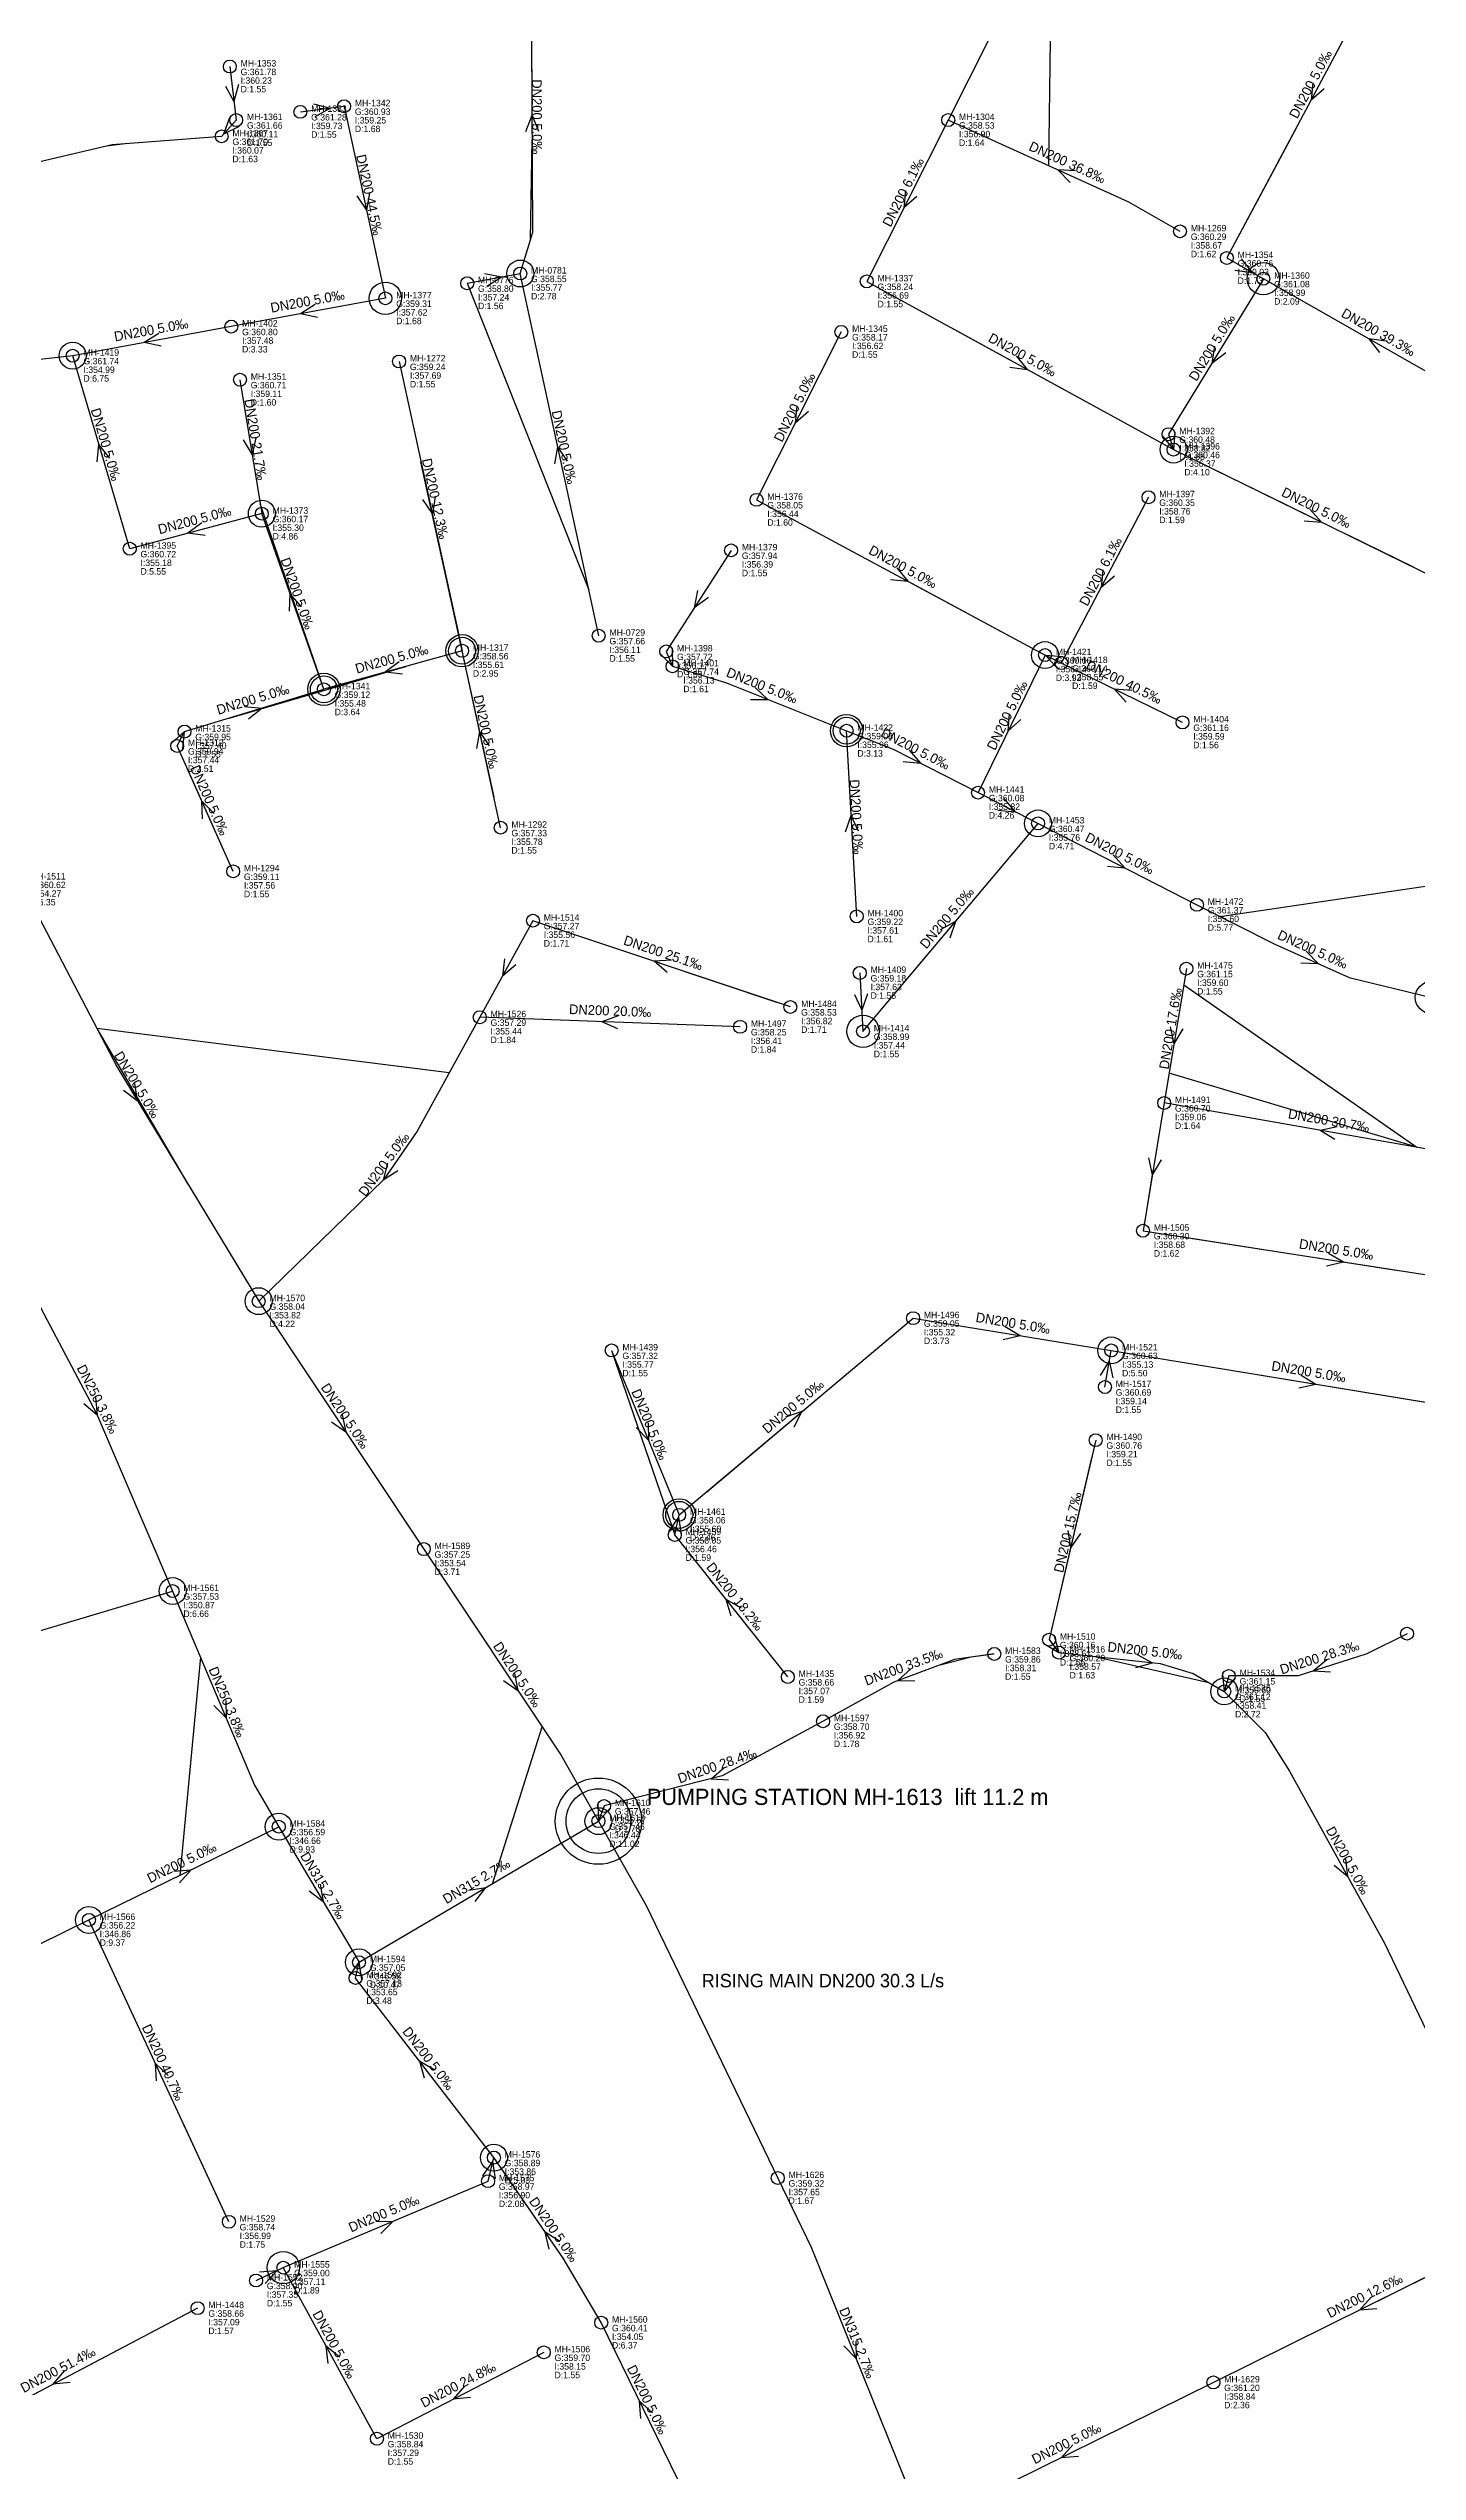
# Model space of a CAD drawing. Header units: metres. Extents: x 449901 to 451990, y 2566737 to 2570846.
# Drawn here: x 450294.3 to 450548.2, y 2568290.2 to 2568739.8 of the extents above; entities that cross this region are included whole.
import ezdxf
from ezdxf.enums import TextEntityAlignment as Align

# ---------------------------------------------------------------- set-up
doc = ezdxf.new("R2010")
doc.units = ezdxf.units.M
for name, color, linetype in [('SEW-DROP', 6, 'Continuous'), ('SEW-LABEL', 2, 'Continuous'), ('SEW-MH', 7, 'Continuous'), ('SEW-MH-LABEL', 8, 'Continuous'), ('SEW-PIPE-DN200', 3, 'Continuous'), ('SEW-PIPE-DN250', 4, 'Continuous'), ('SEW-PIPE-DN315', 5, 'Continuous'), ('SEW-PUMP', 1, 'Continuous'), ('SEW-RIDER', 8, 'Continuous'), ('SEW-RISING-MAIN', 1, 'Continuous'), ('SEW-SWEPT-CH', 6, 'Continuous')]:
    doc.layers.add(name, color=color, linetype=linetype)

msp = doc.modelspace()

# ---------------------------------------------------------------- linework, layer by layer
at = {"layer": 'SEW-DROP'}
for centre in [(450381.81, 2568698.01), (450298.79, 2568682.76), (450502.99, 2568665.35), (450333.87, 2568653.46), (450371.02, 2568628.02), (450479.15, 2568627.22), (450345.38, 2568620.87), (450442.34, 2568613.19), (450477.86, 2568595.99), (450333.29, 2568507.36), (450491.44, 2568498.22), (450411.29, 2568467.72), (450317.33, 2568453.58), (450512.4, 2568434.96), (450337.01, 2568409.87), (450396.31, 2568410.9), (450396.31, 2568410.9), (450301.79, 2568392.57), (450351.9, 2568384.73), (450376.92, 2568348.48)]:
    msp.add_circle(centre, 2.5, dxfattribs=at)
at = {"layer": 'SEW-LABEL'}
for p, q in [((450327.16, 2568732.79), (450328.7, 2568729.95)), ((450329.54, 2568733.07), (450328.7, 2568729.95)), ((450528.85, 2568733.41), (450528.49, 2568730.2)), ((450530.96, 2568732.28), (450528.49, 2568730.2)), ((450327.87, 2568726.89), (450326.77, 2568723.85)), ((450329.66, 2568725.29), (450326.77, 2568723.85)), ((450343.43, 2568729.52), (450346.56, 2568728.71)), ((450343.74, 2568727.14), (450346.56, 2568728.71)), ((450382.83, 2568724.37), (450384.01, 2568727.38)), ((450385.23, 2568724.38), (450384.01, 2568727.38)), ((450483.79, 2568714.88), (450481.55, 2568717.22)), ((450484.78, 2568717.07), (450481.55, 2568717.22)), ((450351.47, 2568712.44), (450353.27, 2568709.76)), ((450353.82, 2568712.95), (450353.27, 2568709.76)), ((450453.25, 2568713.39), (450452.97, 2568710.17)), ((450455.39, 2568712.31), (450452.97, 2568710.17)), ((450514.37, 2568698.66), (450517.57, 2568698.22)), ((450515.56, 2568700.75), (450517.57, 2568698.22)), ((450375.2, 2568698.02), (450378.37, 2568697.38)), ((450375.63, 2568695.66), (450378.37, 2568697.38)), ((450343.76, 2568692.24), (450341.03, 2568690.52)), ((450344.19, 2568689.88), (450341.03, 2568690.52)), ((450314.76, 2568686.91), (450312.03, 2568685.19)), ((450315.19, 2568684.55), (450312.03, 2568685.19)), ((450541.27, 2568683.35), (450539.26, 2568685.88)), ((450542.46, 2568685.44), (450539.26, 2568685.88)), ((450472.65, 2568680.62), (450475.86, 2568680.23)), ((450473.8, 2568682.72), (450475.86, 2568680.23)), ((450510.61, 2568684.52), (450510.07, 2568681.34)), ((450512.66, 2568683.27), (450510.07, 2568681.34)), ((450433.11, 2568673.48), (450432.83, 2568670.26)), ((450435.25, 2568672.4), (450432.83, 2568670.26)), ((450330.42, 2568667.17), (450332.09, 2568664.4)), ((450332.79, 2568667.55), (450332.09, 2568664.4)), ((450500.92, 2568667.83), (450502.99, 2568665.35)), ((450503.2, 2568668.57), (450502.99, 2568665.35)), ((450303.35, 2568663.08), (450303.65, 2568666.3)), ((450305.66, 2568663.76), (450303.65, 2568666.3)), ((450388.23, 2568662.69), (450388.77, 2568665.87)), ((450390.58, 2568663.2), (450388.77, 2568665.87)), ((450363.69, 2568656.06), (450365.5, 2568653.39)), ((450366.03, 2568656.57), (450365.5, 2568653.39)), ((450528.27, 2568654.3), (450530.43, 2568651.91)), ((450322.76, 2568651.75), (450320.17, 2568649.82)), ((450323.38, 2568649.43), (450320.17, 2568649.82)), ((450527.21, 2568652.15), (450530.43, 2568651.91)), ((450450.5, 2568641.27), (450453.71, 2568640.91)), ((450451.64, 2568643.39), (450453.71, 2568640.91)), ((450489.89, 2568643.01), (450489.55, 2568639.79)), ((450492.01, 2568641.89), (450489.55, 2568639.79)), ((450339, 2568635.35), (450339.13, 2568638.58)), ((450341.26, 2568636.15), (450339.13, 2568638.58)), ((450414.7, 2568639.18), (450414.09, 2568636.01)), ((450416.72, 2568637.89), (450414.09, 2568636.01)), ((450407.78, 2568627.43), (450410.06, 2568625.14)), ((450409.99, 2568628.37), (450410.06, 2568625.14)), ((450481.48, 2568624.74), (450479.31, 2568627.14)), ((450482.53, 2568626.9), (450479.31, 2568627.14)), ((450359.33, 2568626), (450356.76, 2568624.04)), ((450359.97, 2568623.69), (450356.76, 2568624.04)), ((450330.67, 2568617.66), (450333.89, 2568617.38)), ((450331.37, 2568615.37), (450333.89, 2568617.38)), ((450424.5, 2568618.99), (450427.73, 2568619)), ((450425.38, 2568621.22), (450427.73, 2568619)), ((450494.23, 2568618.5), (450492.06, 2568620.9)), ((450495.28, 2568620.66), (450492.06, 2568620.9)), ((450317.1, 2568610.91), (450319.53, 2568613.03)), ((450319.24, 2568609.82), (450319.53, 2568613.03)), ((450373.74, 2568609.89), (450374.28, 2568613.07)), ((450376.09, 2568610.4), (450374.28, 2568613.07)), ((450472.51, 2568616.33), (450472.27, 2568613.11)), ((450474.67, 2568615.28), (450472.27, 2568613.11)), ((450453.92, 2568609.6), (450456.04, 2568607.16)), ((450452.83, 2568607.46), (450456.04, 2568607.16)), ((450322.87, 2568596.87), (450322.75, 2568600.1)), ((450325.06, 2568597.85), (450322.75, 2568600.1)), ((450471.5, 2568600.59), (450473.62, 2568598.16)), ((450442.16, 2568594.41), (450443.2, 2568597.47)), ((450444.56, 2568594.54), (450443.2, 2568597.47)), ((450470.41, 2568598.46), (450473.62, 2568598.16)), ((450490.71, 2568588.06), (450493.93, 2568587.76)), ((450491.81, 2568590.19), (450493.93, 2568587.76)), ((450459.74, 2568576.33), (450462.59, 2568577.85)), ((450461.57, 2568574.78), (450462.59, 2568577.85)), ((450378.91, 2568570.89), (450378.51, 2568567.68)), ((450381.01, 2568569.73), (450378.51, 2568567.68)), ((450409.84, 2568570.6), (450406.62, 2568570.42)), ((450409.08, 2568568.33), (450406.62, 2568570.42)), ((450526.6, 2568570.13), (450529.82, 2568570)), ((450527.57, 2568572.32), (450529.82, 2568570)), ((450443.8, 2568564.27), (450445.17, 2568561.34)), ((450446.2, 2568564.4), (450445.17, 2568561.34)), ((450399.99, 2568560.29), (450396.95, 2568559.2)), ((450399.9, 2568557.89), (450396.95, 2568559.2)), ((450502.37, 2568558.27), (450503.06, 2568555.11)), ((450504.74, 2568557.87), (450503.06, 2568555.11)), ((450308.19, 2568546.53), (450310.77, 2568544.58)), ((450310.24, 2568547.77), (450310.77, 2568544.58)), ((450533.33, 2568539.72), (450530.17, 2568539.05)), ((450532.92, 2568537.35), (450530.17, 2568539.05)), ((450357.16, 2568532.94), (450356.35, 2568529.82)), ((450498.35, 2568533.95), (450499.04, 2568530.8)), ((450500.72, 2568533.56), (450499.04, 2568530.8)), ((450359.09, 2568531.52), (450356.35, 2568529.82)), ((450531.39, 2568513.93), (450534.53, 2568514.65)), ((450531.75, 2568516.3), (450534.53, 2568514.65)), ((450471.39, 2568500.27), (450474.54, 2568500.97)), ((450471.77, 2568502.64), (450474.54, 2568500.97)), ((450489.41, 2568493.55), (450491.11, 2568496.3)), ((450491.78, 2568493.14), (450491.11, 2568496.3)), ((450526.25, 2568491.27), (450529.4, 2568491.97)), ((450526.64, 2568493.64), (450529.4, 2568491.97)), ((450300.88, 2568488.39), (450303.31, 2568486.25)), ((450303.02, 2568489.47), (450303.31, 2568486.25)), ((450346.77, 2568484.95), (450349.44, 2568483.12)), ((450348.77, 2568486.28), (450349.44, 2568483.12)), ((450403.34, 2568483.9), (450405.59, 2568481.58)), ((450405.56, 2568484.81), (450405.59, 2568481.58)), ((450431.06, 2568485.92), (450434.13, 2568486.93)), ((450432.61, 2568484.08), (450434.13, 2568486.93)), ((450409.38, 2568464.65), (450411.2, 2568467.32)), ((450411.73, 2568464.13), (450411.2, 2568467.32)), ((450483.4, 2568464.81), (450483.89, 2568461.62)), ((450485.74, 2568464.26), (450483.89, 2568461.62)), ((450420.95, 2568448.9), (450420.02, 2568451.99)), ((450422.83, 2568450.39), (450420.02, 2568451.99)), ((450478.94, 2568443.85), (450481.71, 2568442.17)), ((450480.86, 2568445.29), (450481.71, 2568442.17)), ((450380.72, 2568438.31), (450381.38, 2568435.15)), ((450454.19, 2568439.11), (450451.79, 2568436.94)), ((450495.97, 2568439.4), (450499.08, 2568440.27)), ((450496.23, 2568441.79), (450499.08, 2568440.27)), ((450512.1, 2568438.17), (450512.4, 2568434.96)), ((450531.4, 2568440.81), (450528.9, 2568438.75)), ((450532.13, 2568438.52), (450528.9, 2568438.75)), ((450327.17, 2568433.31), (450327.23, 2568430.08)), ((450378.72, 2568436.98), (450381.38, 2568435.15)), ((450455.02, 2568436.86), (450451.79, 2568436.94)), ((450514.4, 2568437.49), (450512.4, 2568434.96)), ((450324.96, 2568432.38), (450327.23, 2568430.08)), ((450419.64, 2568420.77), (450417.2, 2568418.66)), ((450420.42, 2568418.5), (450417.2, 2568418.66)), ((450396.22, 2568414.13), (450396.31, 2568410.9)), ((450398.47, 2568413.3), (450396.31, 2568410.9)), ((450317.52, 2568401.63), (450320.75, 2568401.88)), ((450318.58, 2568399.48), (450320.75, 2568401.88)), ((450532.77, 2568402.71), (450535.27, 2568400.67)), ((450534.87, 2568403.88), (450535.27, 2568400.67)), ((450342.66, 2568397.98), (450345.22, 2568396.01)), ((450344.72, 2568399.2), (450345.22, 2568396.01)), ((450372.21, 2568398.09), (450375.4, 2568398.58)), ((450373.42, 2568396.02), (450375.4, 2568398.58)), ((450350.08, 2568382.06), (450351.9, 2568384.73)), ((450352.43, 2568381.54), (450351.9, 2568384.73)), ((450314.31, 2568362.7), (450314.14, 2568365.93)), ((450316.49, 2568363.71), (450314.14, 2568365.93)), ((450364.05, 2568363.22), (450363.17, 2568366.33)), ((450365.96, 2568364.68), (450363.17, 2568366.33)), ((450374.86, 2568345.12), (450376.74, 2568347.75)), ((450377.19, 2568344.55), (450376.74, 2568347.75)), ((450355, 2568336.61), (450358.23, 2568336.67)), ((450355.94, 2568334.4), (450358.23, 2568336.67)), ((450387.16, 2568331.52), (450386.45, 2568334.67)), ((450389.14, 2568332.89), (450386.45, 2568334.67)), ((450333.46, 2568327.32), (450336.69, 2568327.52)), ((450334.49, 2568325.15), (450336.69, 2568327.52)), ((450539.64, 2568322.59), (450537.48, 2568320.18)), ((450540.7, 2568320.44), (450537.48, 2568320.18)), ((450346.2, 2568310.31), (450345.82, 2568313.52)), ((450348.31, 2568311.46), (450345.82, 2568313.52)), ((450441.85, 2568313.55), (450444.09, 2568311.22)), ((450444.08, 2568314.45), (450444.09, 2568311.22)), ((450297.23, 2568308.9), (450295.13, 2568306.44)), ((450298.34, 2568306.77), (450295.13, 2568306.44)), ((450371.47, 2568306.09), (450369.36, 2568303.65)), ((450372.58, 2568303.96), (450369.36, 2568303.65)), ((450404.17, 2568300.1), (450403.93, 2568303.32)), ((450406.32, 2568301.15), (450403.93, 2568303.32)), ((450484.31, 2568295.2), (450482.15, 2568292.79)), ((450485.38, 2568293.05), (450482.15, 2568292.79))]:
    msp.add_line(p, q, dxfattribs=at)
at = {"layer": 'SEW-MH'}
for centre in [(450327.94, 2568736.41), (450349.13, 2568729.04), (450329.11, 2568726.48), (450341.02, 2568728), (450461.19, 2568726.48), (450326.42, 2568723.46), (450504.19, 2568705.83), (450381.81, 2568698.01), (450512.88, 2568700.89), (450356.79, 2568693.41), (450371.97, 2568696.2), (450446.09, 2568696.55), (450519.65, 2568697.04), (450328.21, 2568688.16), (450441.36, 2568687.18), (450298.79, 2568682.76), (450359.34, 2568681.69), (450329.82, 2568678.3), (450502.06, 2568668.2), (450502.99, 2568665.35), (450333.87, 2568653.46), (450425.64, 2568656.02), (450498.34, 2568656.5), (450309.37, 2568646.95), (450420.91, 2568646.65), (450396.36, 2568630.81), (450371.02, 2568628.02), (450408.89, 2568627.9), (450410.06, 2568625.14), (450479.15, 2568627.22), (450482.17, 2568625.74), (450345.38, 2568620.87), (450319.53, 2568613.03), (450442.34, 2568613.19), (450504.65, 2568614.74), (450318.17, 2568610.36), (450466.72, 2568601.7), (450378.17, 2568595.2), (450477.86, 2568595.99), (450328.55, 2568587.1), (450507.33, 2568580.89), (450384.17, 2568577.95), (450444.22, 2568578.75), (450444.79, 2568568.26), (450505.37, 2568569.05), (450374.3, 2568560.04), (450422.59, 2568558.26), (450431.91, 2568561.94), (450445.38, 2568557.42), (450501.25, 2568544.13), (450497.33, 2568520.43), (450333.29, 2568507.36), (450454.68, 2568504.21), (450398.76, 2568498.22), (450491.44, 2568498.22), (450490.26, 2568491.43), (450488.55, 2568481.58), (450410.47, 2568463.99), (450411.29, 2568467.72), (450363.92, 2568461.37), (450317.33, 2568453.58), (450546.31, 2568445.68), (450469.74, 2568441.92), (450479.9, 2568444.57), (450481.71, 2568442.17), (450431.44, 2568437.65), (450513.25, 2568437.83), (450512.4, 2568434.96), (450437.98, 2568429.43), (450337.01, 2568409.87), (450396.31, 2568410.9), (450397.35, 2568413.71), (450301.79, 2568392.57), (450351.9, 2568384.73), (450351.26, 2568381.8), (450376.92, 2568348.48), (450375.84, 2568344.11), (450429.58, 2568344.69), (450327.76, 2568336.57), (450332.8, 2568325.68), (450337.86, 2568328.07), (450321.96, 2568320.55), (450396.83, 2568317.86), (450386.17, 2568312.35), (450510.38, 2568306.77), (450355.22, 2568296.32)]:
    msp.add_circle(centre, 1.2, dxfattribs=at)
at = {"layer": 'SEW-PIPE-DN200'}
for points in [[(450491.75, 2568787.13), (450461.19, 2568726.48)], [(450545.52, 2568762.15), (450512.88, 2568700.89)], [(450381.81, 2568698.01), (450384.14, 2568705.68), (450383.87, 2568754.09)], [(450327.94, 2568736.41), (450329.11, 2568726.48)], [(450329.11, 2568726.48), (450326.42, 2568723.46)], [(450341.02, 2568728), (450349.13, 2568729.04), (450349.13, 2568729.04)], [(450349.13, 2568729.04), (450356.79, 2568693.41)], [(450461.19, 2568726.48), (450446.09, 2568696.55)], [(450504.19, 2568705.83), (450494.68, 2568711.25), (450461.19, 2568726.48)], [(450326.42, 2568723.46), (450326.42, 2568723.46), (450306.1, 2568721.87), (450248.76, 2568708.4)], [(450512.88, 2568700.89), (450519.65, 2568697.04)], [(450371.97, 2568696.2), (450381.81, 2568698.01)], [(450396.36, 2568630.81), (450381.81, 2568698.01)], [(450446.09, 2568696.55), (450502.99, 2568665.35)], [(450519.65, 2568697.04), (450502.06, 2568668.2)], [(450561.48, 2568673.23), (450519.65, 2568697.04)], [(450356.79, 2568693.41), (450328.21, 2568688.16)], [(450328.21, 2568688.16), (450298.79, 2568682.76)], [(450441.36, 2568687.18), (450425.64, 2568656.02)], [(450298.79, 2568682.76), (450258.18, 2568678.21)], [(450309.37, 2568646.95), (450298.79, 2568682.76)], [(450359.34, 2568681.69), (450371.02, 2568628.02)], [(450329.82, 2568678.3), (450333.87, 2568653.46)], [(450502.06, 2568668.2), (450502.99, 2568665.35)], [(450502.99, 2568665.35), (450555.18, 2568639.79)], [(450333.87, 2568653.46), (450309.37, 2568646.95)], [(450345.38, 2568620.87), (450333.87, 2568653.46)], [(450425.64, 2568656.02), (450479.15, 2568627.22)], [(450498.34, 2568656.5), (450482.17, 2568625.74)], [(450420.91, 2568646.65), (450408.89, 2568627.9)], [(450371.02, 2568628.02), (450345.38, 2568620.87)], [(450378.17, 2568595.2), (450371.02, 2568628.02)], [(450408.89, 2568627.9), (450410.06, 2568625.14)], [(450479.15, 2568627.22), (450466.72, 2568601.7)], [(450482.17, 2568625.74), (450479.15, 2568627.22)], [(450410.06, 2568625.14), (450420.06, 2568622.05), (450442.34, 2568613.19)], [(450504.65, 2568614.74), (450482.17, 2568625.74)], [(450319.53, 2568613.03), (450345.38, 2568620.87)], [(450318.17, 2568610.36), (450319.53, 2568613.03)], [(450442.34, 2568613.19), (450450.96, 2568609.77), (450466.72, 2568601.7)], [(450444.22, 2568578.75), (450442.34, 2568613.19)], [(450328.55, 2568587.1), (450318.17, 2568610.36)], [(450466.72, 2568601.7), (450477.86, 2568595.99)], [(450445.38, 2568557.42), (450477.86, 2568595.99)], [(450477.86, 2568595.99), (450507.33, 2568580.89)], [(450288.88, 2568585.59), (450307.01, 2568550.78), (450333.29, 2568507.36)], [(450384.17, 2568577.95), (450374.3, 2568560.04)], [(450431.91, 2568561.94), (450384.17, 2568577.95)], [(450507.33, 2568580.89), (450521.79, 2568573.6), (450535.55, 2568567.44), (450550.83, 2568563.7)], [(450444.79, 2568568.26), (450445.38, 2568557.42)], [(450505.37, 2568569.05), (450501.25, 2568544.13)], [(450374.3, 2568560.04), (450362.67, 2568538.92), (450356.48, 2568529.92), (450333.29, 2568507.36)], [(450422.59, 2568558.26), (450374.3, 2568560.04)], [(450501.25, 2568544.13), (450497.33, 2568520.43)], [(450562.05, 2568533.46), (450501.25, 2568544.13)], [(450497.33, 2568520.43), (450497.33, 2568520.43), (450568.78, 2568509.34), (450568.78, 2568509.34)], [(450333.29, 2568507.36), (450363.92, 2568461.37)], [(450411.29, 2568467.72), (450454.68, 2568504.21), (450454.68, 2568504.21)], [(450454.68, 2568504.21), (450491.44, 2568498.22)], [(450398.76, 2568498.22), (450411.29, 2568467.72)], [(450490.26, 2568491.43), (450491.44, 2568498.22)], [(450491.44, 2568498.22), (450564.41, 2568486.2)], [(450488.55, 2568481.58), (450479.9, 2568444.57)], [(450410.47, 2568463.99), (450410.47, 2568463.99), (450411.29, 2568467.72)], [(450363.92, 2568461.37), (450389.33, 2568423.23), (450396.31, 2568410.9)], [(450431.44, 2568437.65), (450410.47, 2568463.99)], [(450249.29, 2568433.27), (450317.33, 2568453.58)], [(450479.9, 2568444.57), (450481.71, 2568442.17)], [(450481.71, 2568442.17), (450500.48, 2568440.12), (450506.61, 2568438.29), (450512.4, 2568434.96)], [(450546.31, 2568445.68), (450538.85, 2568441.93), (450526.11, 2568437.86), (450513.25, 2568437.83)], [(450469.74, 2568441.92), (450462.38, 2568440.87), (450451.11, 2568436.68), (450437.98, 2568429.43)], [(450513.25, 2568437.83), (450512.4, 2568434.96)], [(450512.4, 2568434.96), (450519.97, 2568427.34), (450524.5, 2568420.15), (450542.12, 2568388.28), (450549.94, 2568372), (450553.71, 2568366.97), (450553.71, 2568366.97)], [(450437.98, 2568429.43), (450419.28, 2568419.32), (450397.35, 2568413.71)], [(450397.35, 2568413.71), (450396.31, 2568410.9)], [(450301.79, 2568392.57), (450337.01, 2568409.87)], [(450267.75, 2568376.8), (450274.01, 2568378.93), (450301.79, 2568392.57)], [(450327.76, 2568336.57), (450301.79, 2568392.57)], [(450351.26, 2568381.8), (450351.9, 2568384.73)], [(450376.92, 2568348.48), (450351.26, 2568381.8)], [(450375.84, 2568344.11), (450376.92, 2568348.48)], [(450396.83, 2568317.86), (450389.78, 2568329.85), (450376.92, 2568348.48)], [(450337.86, 2568328.07), (450375.84, 2568344.11)], [(450567.27, 2568334.93), (450510.38, 2568306.77)], [(450332.8, 2568325.68), (450337.86, 2568328.07)], [(450355.22, 2568296.32), (450355.22, 2568296.32), (450337.86, 2568328.07)], [(450321.96, 2568320.55), (450270.96, 2568293.72)], [(450412.34, 2568286.09), (450396.83, 2568317.86)], [(450386.17, 2568312.35), (450355.22, 2568296.32)], [(450510.38, 2568306.77), (450456.61, 2568280.15)]]:
    msp.add_lwpolyline(points, dxfattribs=at)
at = {"layer": 'SEW-PIPE-DN250'}
for points in [[(450285.32, 2568520.36), (450303.18, 2568486.55), (450317.33, 2568453.58)], [(450317.33, 2568453.58), (450332.51, 2568417.55), (450337.01, 2568409.87)]]:
    msp.add_lwpolyline(points, dxfattribs=at)
at = {"layer": 'SEW-PIPE-DN315'}
for points in [[(450351.9, 2568384.73), (450370.08, 2568395.44), (450378.87, 2568400.62), (450396.31, 2568410.9)], [(450337.01, 2568409.87), (450351.9, 2568384.73)], [(450429.58, 2568344.69), (450435.76, 2568331.87), (450456.61, 2568280.15)]]:
    msp.add_lwpolyline(points, dxfattribs=at)
at = {"layer": 'SEW-PUMP'}
for radius in [8, 6]:
    msp.add_circle((450396.31, 2568410.9), radius, dxfattribs=at)
at = {"layer": 'SEW-RIDER'}
for points in [[(450480.39, 2568764.59), (450479.78, 2568718.03)], [(450383.99, 2568731.42), (450383.9, 2568747.7)], [(450526.54, 2568726.52), (450524.18, 2568722.09), (450515.25, 2568705.33)], [(450308.43, 2568722.06), (450308, 2568722.02), (450305.06, 2568721.63)], [(450383.73, 2568704.35), (450384.04, 2568722.8), (450384.04, 2568722.8)], [(450352.53, 2568713.22), (450356.23, 2568696.02)], [(450371.97, 2568696.2), (450394.51, 2568639.33)], [(450461.95, 2568687.86), (450482.08, 2568676.82)], [(450376.94, 2568600.85), (450363.39, 2568663.1), (450370.2, 2568631.8)], [(450507.99, 2568662.9), (450523.81, 2568655.15), (450528.97, 2568652.62)], [(450344.79, 2568622.55), (450333.57, 2568655.3)], [(450535.34, 2568649.51), (450547.55, 2568643.52)], [(450454.36, 2568640.56), (450475.99, 2568628.92)], [(450327.81, 2568615.54), (450360.59, 2568625.11), (450346.06, 2568621.05)], [(450504.65, 2568614.74), (450503.79, 2568615.16)], [(450328.55, 2568587.1), (450320.61, 2568604.89)], [(450511.6, 2568578.74), (450562.25, 2568586.19), (450552.58, 2568567.15)], [(450429.61, 2568562.71), (450406.72, 2568570.39)], [(450444.79, 2568568.26), (450445.11, 2568562.36)], [(450504.87, 2568566.03), (450548.11, 2568535.91), (450502.16, 2568549.64)], [(450368.61, 2568549.71), (450303.27, 2568557.97), (450320.17, 2568529.05)], [(450499.17, 2568531.59), (450497.76, 2568523.03)], [(450501.11, 2568519.84), (450544.26, 2568513.14)], [(450398.76, 2568498.22), (450398.76, 2568498.22), (450410.47, 2568463.99)], [(450496.65, 2568497.36), (450553.93, 2568487.93)], [(450416.39, 2568472.01), (450442.69, 2568494.13), (450442.69, 2568494.13)], [(450487.79, 2568478.32), (450481.77, 2568452.56)], [(450417.67, 2568454.94), (450416.99, 2568455.79)], [(450322.49, 2568441.33), (450318.64, 2568400.84)], [(450469.6, 2568441.9), (450465.43, 2568441.3), (450459.67, 2568439.86)], [(450488.4, 2568441.44), (450509.51, 2568436.62)], [(450376.64, 2568399.3), (450385.89, 2568428.39), (450388.6, 2568424.31)], [(450434, 2568427.28), (450428.31, 2568424.2)], [(450327.76, 2568336.57), (450325.66, 2568341.09), (450319.2, 2568355.02)], [(450562.43, 2568332.53), (450553.78, 2568328.25), (450540.87, 2568321.86)], [(450321.96, 2568320.55), (450278.02, 2568297.44)]]:
    msp.add_lwpolyline(points, dxfattribs=at)
at = {"layer": 'SEW-RISING-MAIN'}
msp.add_lwpolyline([(450396.31, 2568410.9), (450405.17, 2568395.26), (450429.58, 2568344.69)], dxfattribs=at)
at = {"layer": 'SEW-SWEPT-CH'}
for centre in [(450519.65, 2568697.04), (450356.79, 2568693.41), (450371.02, 2568628.02), (450345.38, 2568620.87), (450442.34, 2568613.19), (450550.83, 2568563.7), (450445.38, 2568557.42), (450411.29, 2568467.72), (450337.86, 2568328.07)]:
    msp.add_circle(centre, 3, dxfattribs=at)

# ---------------------------------------------------------------- texts
at = {"layer": 'SEW-LABEL'}
for s, rotation, p in [('DN200 5.0‰', 61.9584, (450529.2, 2568732.72)), ('DN200 5.0‰', 270.3184, (450384.02, 2568727.08)), ('DN200 36.8‰', 335.545, (450482.92, 2568717.8)), ('DN200 44.5‰', -77.8718, (450352.96, 2568712.43)), ('DN200 6.1‰', 63.2252, (450453.64, 2568712.71)), ('DN200 5.0‰', 10.4086, (450342.5, 2568691.99)), ('DN200 5.0‰', 10.4087, (450313.5, 2568686.66)), ('DN200 5.0‰', 58.6132, (450510.86, 2568683.82)), ('DN200 39.3‰', 330.3567, (450540.56, 2568686.34)), ('DN200 5.0‰', -28.7406, (450474.54, 2568682.15)), ('DN200 5.0‰', 63.2249, (450433.5, 2568672.8)), ('DN200 5.0‰', 286.4631, (450304.08, 2568666.06)), ('DN200 21.7‰', -80.735, (450331.85, 2568667.08)), ('DN200 5.0‰', 282.2179, (450389.08, 2568665.61)), ('DN200 12.3‰', -77.7193, (450365.18, 2568656.05)), ('DN200 5.0‰', -26.0935, (450529.09, 2568653.77)), ('DN200 5.0‰', 14.8726, (450321.62, 2568651.41)), ('DN200 5.0‰', 289.4475, (450339.63, 2568638.36)), ('DN200 5.0‰', -28.2923, (450452.39, 2568642.82)), ('DN200 6.1‰', 62.2647, (450490.25, 2568642.32)), ('DN200 5.0‰', 15.5823, (450358.2, 2568625.64)), ('DN200 5.0‰', -21.6657, (450426.33, 2568620.75)), ('DN200 5.0‰', 64.0321, (450472.93, 2568615.66)), ('DN200 40.5‰', 333.9164, (450493.41, 2568621.44)), ('DN200 5.0‰', 16.8507, (450332.46, 2568618.15)), ('DN200 5.0‰', 282.2808, (450374.59, 2568612.81)), ('DN200 5.0‰', -27.1253, (450454.71, 2568609.05)), ('DN200 5.0‰', 294.0479, (450323.36, 2568599.93)), ('DN200 5.0‰', 273.1223, (450443.28, 2568597.17)), ('DN200 5.0‰', -27.1251, (450492.59, 2568589.64)), ('DN200 5.0‰', 49.8952, (450461.62, 2568577.9)), ('DN200 25.1‰', 341.4601, (450408.04, 2568571.14)), ('DN200 5.0‰', -24.0895, (450528.45, 2568571.81)), ('DN200 17.6‰', 80.6107, (450503.31, 2568557.79)), ('DN200 20.0‰', 357.8907, (450398.45, 2568560.35)), ('DN200 5.0‰', -58.821, (450309.99, 2568547.06)), ('DN200 30.7‰', 350.0516, (450531.65, 2568539.99)), ('DN200 5.0‰', 53.6453, (450357.24, 2568532.22)), ('DN200 5.0‰', -8.8239, (450533.05, 2568516.08)), ('DN200 5.0‰', -9.2581, (450473.06, 2568502.41)), ('DN200 5.0‰', -9.3489, (450527.92, 2568493.41)), ('DN250 3.8‰', -63.1037, (450302.63, 2568488.79)), ('DN200 5.0‰', -56.335, (450348.6, 2568485.57)), ('DN200 5.0‰', 40.0622, (450432.98, 2568487.16)), ('DN200 5.0‰', -67.6663, (450405.02, 2568484.17)), ('DN200 15.7‰', 76.8468, (450484.23, 2568464.28)), ('DN200 18.2‰', 308.5314, (450420.95, 2568452.02)), ('DN200 5.0‰', -56.335, (450380.55, 2568437.6)), ('DN200 33.5‰', 20.3542, (450453.2, 2568438.66)), ('DN200 5.0‰', -6.2501, (450497.59, 2568441.63)), ('DN200 28.3‰', 17.6963, (450530.33, 2568440.41)), ('DN250 3.8‰', -67.1556, (450326.65, 2568432.66)), ('DN200 28.4‰', 18.9413, (450418.61, 2568420.35)), ('DN200 5.0‰', 26.1553, (450319.4, 2568402.42)), ('DN200 5.0‰', -61.0567, (450534.55, 2568403.18)), ('DN315 2.7‰', -59.3503, (450344.46, 2568398.5)), ('DN315 2.7‰', 30.5037, (450374.11, 2568399.01)), ('DN200 40.7‰', 294.8759, (450314.77, 2568365.77)), ('DN200 5.0‰', 307.6033, (450364.09, 2568366.34)), ('DN200 5.0‰', 22.8854, (450356.85, 2568337.29)), ('DN200 5.0‰', 304.6059, (450387.3, 2568334.64)), ('DN200 12.6‰', 26.3384, (450538.83, 2568322.05)), ('DN315 2.7‰', -68.0413, (450443.53, 2568313.81)), ('DN200 5.0‰', 298.664, (450346.54, 2568313.4)), ('DN200 51.4‰', 27.7467, (450296.46, 2568308.34)), ('DN200 24.8‰', 27.3637, (450370.69, 2568305.54)), ('DN200 5.0‰', 296.0267, (450404.59, 2568303.18)), ('DN200 5.0‰', 26.3384, (450483.5, 2568294.66))]:
    msp.add_text(s, height=1.8, rotation=rotation, dxfattribs=at).set_placement(p, align=Align.CENTER)
at = {"layer": 'SEW-MH-LABEL'}
for s, p in [('G:361.78', (450329.94, 2568734.81)), ('MH-1353', (450329.94, 2568736.41)), ('I:360.23', (450329.94, 2568733.21)), ('D:1.55', (450329.94, 2568731.61)), ('MH-1342', (450351.13, 2568729.04)), ('G:361.66', (450331.11, 2568724.88)), ('MH-1361', (450331.11, 2568726.48)), ('G:361.28', (450343.02, 2568726.4)), ('MH-1333', (450343.02, 2568728)), ('I:359.73', (450343.02, 2568724.8)), ('G:360.93', (450351.13, 2568727.44)), ('D:1.68', (450351.13, 2568724.24)), ('I:359.25', (450351.13, 2568725.84)), ('G:358.53', (450463.19, 2568724.88)), ('MH-1304', (450463.19, 2568726.48)), ('G:361.70', (450328.42, 2568721.86)), ('MH-1367', (450328.42, 2568723.46)), ('I:360.07', (450328.42, 2568720.26)), ('D:1.55', (450331.11, 2568721.68)), ('I:360.11', (450331.11, 2568723.28)), ('D:1.55', (450343.02, 2568723.2)), ('D:1.64', (450463.19, 2568721.68)), ('I:356.90', (450463.19, 2568723.28)), ('D:1.63', (450328.42, 2568718.66)), ('G:360.29', (450506.19, 2568704.23)), ('MH-1269', (450506.19, 2568705.83)), ('I:358.67', (450506.19, 2568702.63)), ('MH-0781', (450383.81, 2568698.01)), ('D:1.62', (450506.19, 2568701.03)), ('G:360.76', (450514.88, 2568699.29)), ('MH-1354', (450514.88, 2568700.89)), ('I:359.03', (450514.88, 2568697.69)), ('MH-1360', (450521.65, 2568697.04)), ('MH-1377', (450358.79, 2568693.41)), ('G:358.80', (450373.97, 2568694.6)), ('MH-0776', (450373.97, 2568696.2)), ('I:357.24', (450373.97, 2568693)), ('G:358.55', (450383.81, 2568696.41)), ('D:2.78', (450383.81, 2568693.21)), ('I:355.77', (450383.81, 2568694.81)), ('G:358.24', (450448.09, 2568694.95)), ('MH-1337', (450448.09, 2568696.55)), ('I:356.69', (450448.09, 2568693.35)), ('D:1.73', (450514.88, 2568696.09)), ('G:361.08', (450521.65, 2568695.44)), ('I:358.99', (450521.65, 2568693.84)), ('MH-1402', (450330.21, 2568688.16)), ('G:359.31', (450358.79, 2568691.81)), ('D:1.68', (450358.79, 2568688.61)), ('I:357.62', (450358.79, 2568690.21)), ('D:1.56', (450373.97, 2568691.4)), ('D:1.55', (450448.09, 2568691.75)), ('D:2.09', (450521.65, 2568692.24)), ('G:360.80', (450330.21, 2568686.56)), ('I:357.48', (450330.21, 2568684.96)), ('G:358.17', (450443.36, 2568685.58)), ('MH-1345', (450443.36, 2568687.18)), ('I:356.62', (450443.36, 2568683.98)), ('G:361.74', (450300.79, 2568681.16)), ('MH-1419', (450300.79, 2568682.76)), ('I:354.99', (450300.79, 2568679.56)), ('D:3.33', (450330.21, 2568683.36)), ('G:359.24', (450361.34, 2568680.09)), ('MH-1272', (450361.34, 2568681.69)), ('D:1.55', (450443.36, 2568682.38)), ('D:6.75', (450300.79, 2568677.96)), ('G:360.71', (450331.82, 2568676.7)), ('MH-1351', (450331.82, 2568678.3)), ('I:359.11', (450331.82, 2568675.1)), ('D:1.55', (450361.34, 2568676.89)), ('I:357.69', (450361.34, 2568678.49)), ('D:1.60', (450331.82, 2568673.5)), ('G:360.48', (450504.06, 2568666.6)), ('MH-1392', (450504.06, 2568668.2)), ('D:1.65', (450504.06, 2568663.4)), ('I:358.82', (450504.06, 2568665)), ('G:360.46', (450504.99, 2568663.75)), ('MH-1396', (450504.99, 2568665.35)), ('I:356.37', (450504.99, 2568662.15)), ('D:4.10', (450504.99, 2568660.55)), ('MH-1373', (450335.87, 2568653.46)), ('G:358.05', (450427.64, 2568654.42)), ('MH-1376', (450427.64, 2568656.02)), ('I:356.44', (450427.64, 2568652.82)), ('G:360.35', (450500.34, 2568654.9)), ('MH-1397', (450500.34, 2568656.5)), ('I:358.76', (450500.34, 2568653.3)), ('G:360.17', (450335.87, 2568651.86)), ('D:4.86', (450335.87, 2568648.66)), ('I:355.30', (450335.87, 2568650.26)), ('D:1.60', (450427.64, 2568651.22)), ('D:1.59', (450500.34, 2568651.7)), ('G:360.72', (450311.37, 2568645.35)), ('MH-1395', (450311.37, 2568646.95)), ('I:355.18', (450311.37, 2568643.75)), ('G:357.94', (450422.91, 2568645.05)), ('MH-1379', (450422.91, 2568646.65)), ('I:356.39', (450422.91, 2568643.45)), ('D:5.55', (450311.37, 2568642.15)), ('D:1.55', (450422.91, 2568641.85)), ('MH-0729', (450398.36, 2568630.81)), ('G:358.56', (450373.02, 2568626.42)), ('MH-1317', (450373.02, 2568628.02)), ('G:357.66', (450398.36, 2568629.21)), ('D:1.55', (450398.36, 2568626.01)), ('I:356.11', (450398.36, 2568627.61)), ('G:357.72', (450410.89, 2568626.3)), ('MH-1398', (450410.89, 2568627.9)), ('MH-1401', (450412.06, 2568625.14)), ('G:360.06', (450481.15, 2568625.62)), ('MH-1421', (450481.15, 2568627.22)), ('MH-1418', (450484.17, 2568625.74)), ('MH-1341', (450347.38, 2568620.87)), ('D:2.95', (450373.02, 2568623.22)), ('I:355.61', (450373.02, 2568624.82)), ('D:1.55', (450410.89, 2568623.1)), ('I:356.17', (450410.89, 2568624.7)), ('G:357.74', (450412.06, 2568623.54)), ('I:356.13', (450412.06, 2568621.94)), ('D:3.92', (450481.15, 2568622.42)), ('I:356.14', (450481.15, 2568624.02)), ('G:360.14', (450484.17, 2568624.14)), ('D:1.59', (450484.17, 2568620.94)), ('I:358.55', (450484.17, 2568622.54)), ('G:359.12', (450347.38, 2568619.27)), ('I:355.48', (450347.38, 2568617.67)), ('D:1.61', (450412.06, 2568620.34)), ('MH-1315', (450321.53, 2568613.03)), ('D:3.64', (450347.38, 2568616.07)), ('MH-1422', (450444.34, 2568613.19)), ('G:361.16', (450506.65, 2568613.14)), ('MH-1404', (450506.65, 2568614.74)), ('G:359.94', (450320.17, 2568608.76)), ('MH-1312', (450320.17, 2568610.36)), ('I:357.44', (450320.17, 2568607.16)), ('G:359.95', (450321.53, 2568611.43)), ('D:2.55', (450321.53, 2568608.23)), ('I:357.40', (450321.53, 2568609.83)), ('G:359.08', (450444.34, 2568611.59)), ('D:3.13', (450444.34, 2568608.39)), ('I:355.96', (450444.34, 2568609.99)), ('D:1.56', (450506.65, 2568609.94)), ('I:359.59', (450506.65, 2568611.54)), ('D:2.51', (450320.17, 2568605.56)), ('G:360.08', (450468.72, 2568600.1)), ('MH-1441', (450468.72, 2568601.7)), ('I:355.82', (450468.72, 2568598.5)), ('MH-1292', (450380.17, 2568595.2)), ('D:4.26', (450468.72, 2568596.9)), ('G:360.47', (450479.86, 2568594.39)), ('MH-1453', (450479.86, 2568595.99)), ('G:357.33', (450380.17, 2568593.6)), ('D:1.55', (450380.17, 2568590.4)), ('I:355.78', (450380.17, 2568592)), ('D:4.71', (450479.86, 2568591.19)), ('I:355.76', (450479.86, 2568592.79)), ('MH-1511', (450290.88, 2568585.59)), ('G:359.11', (450330.55, 2568585.5)), ('MH-1294', (450330.55, 2568587.1)), ('G:360.62', (450290.88, 2568583.99)), ('D:6.35', (450290.88, 2568580.79)), ('I:354.27', (450290.88, 2568582.39)), ('D:1.55', (450330.55, 2568582.3)), ('I:357.56', (450330.55, 2568583.9)), ('MH-1472', (450509.33, 2568580.89)), ('G:357.27', (450386.17, 2568576.35)), ('MH-1514', (450386.17, 2568577.95)), ('G:359.22', (450446.22, 2568577.15)), ('MH-1400', (450446.22, 2568578.75)), ('G:361.37', (450509.33, 2568579.29)), ('D:5.77', (450509.33, 2568576.09)), ('I:355.60', (450509.33, 2568577.69)), ('D:1.71', (450386.17, 2568573.15)), ('I:355.56', (450386.17, 2568574.75)), ('D:1.61', (450446.22, 2568573.95)), ('I:357.61', (450446.22, 2568575.55)), ('MH-1409', (450446.79, 2568568.26)), ('G:361.15', (450507.37, 2568567.45)), ('MH-1475', (450507.37, 2568569.05)), ('G:359.18', (450446.79, 2568566.66)), ('D:1.55', (450446.79, 2568563.46)), ('I:357.63', (450446.79, 2568565.06)), ('D:1.55', (450507.37, 2568564.25)), ('I:359.60', (450507.37, 2568565.85)), ('G:357.29', (450376.3, 2568558.44)), ('MH-1526', (450376.3, 2568560.04)), ('MH-1497', (450424.59, 2568558.26)), ('G:358.53', (450433.91, 2568560.34)), ('MH-1484', (450433.91, 2568561.94)), ('I:356.82', (450433.91, 2568558.74)), ('D:1.84', (450376.3, 2568555.24)), ('I:355.44', (450376.3, 2568556.84)), ('G:358.25', (450424.59, 2568556.66)), ('D:1.84', (450424.59, 2568553.46)), ('I:356.41', (450424.59, 2568555.06)), ('D:1.71', (450433.91, 2568557.14)), ('G:358.99', (450447.38, 2568555.82)), ('MH-1414', (450447.38, 2568557.42)), ('I:357.44', (450447.38, 2568554.22)), ('D:1.55', (450447.38, 2568552.62)), ('G:360.70', (450503.25, 2568542.53)), ('MH-1491', (450503.25, 2568544.13)), ('I:359.06', (450503.25, 2568540.93)), ('D:1.64', (450503.25, 2568539.33)), ('G:360.30', (450499.33, 2568518.83)), ('MH-1505', (450499.33, 2568520.43)), ('I:358.68', (450499.33, 2568517.23)), ('D:1.62', (450499.33, 2568515.63)), ('G:358.04', (450335.29, 2568505.76)), ('MH-1570', (450335.29, 2568507.36)), ('I:353.82', (450335.29, 2568504.16)), ('MH-1496', (450456.68, 2568504.21)), ('D:4.22', (450335.29, 2568502.56)), ('G:359.05', (450456.68, 2568502.61)), ('D:3.73', (450456.68, 2568499.41)), ('I:355.32', (450456.68, 2568501.01)), ('G:357.32', (450400.76, 2568496.62)), ('MH-1439', (450400.76, 2568498.22)), ('I:355.77', (450400.76, 2568495.02)), ('G:360.63', (450493.44, 2568496.62)), ('MH-1521', (450493.44, 2568498.22)), ('I:355.13', (450493.44, 2568495.02)), ('D:1.55', (450400.76, 2568493.42)), ('MH-1517', (450492.26, 2568491.43)), ('D:5.50', (450493.44, 2568493.42)), ('G:360.69', (450492.26, 2568489.83)), ('D:1.55', (450492.26, 2568486.63)), ('I:359.14', (450492.26, 2568488.23)), ('MH-1490', (450490.55, 2568481.58)), ('G:360.76', (450490.55, 2568479.98)), ('D:1.55', (450490.55, 2568476.78)), ('I:359.21', (450490.55, 2568478.38)), ('MH-1459', (450412.47, 2568463.99)), ('G:358.06', (450413.29, 2568466.12)), ('MH-1461', (450413.29, 2568467.72)), ('I:355.60', (450413.29, 2568464.52)), ('G:357.25', (450365.92, 2568459.77)), ('MH-1589', (450365.92, 2568461.37)), ('G:358.05', (450412.47, 2568462.39)), ('D:1.59', (450412.47, 2568459.19)), ('I:356.46', (450412.47, 2568460.79)), ('D:2.46', (450413.29, 2568462.92)), ('D:3.71', (450365.92, 2568456.57)), ('I:353.54', (450365.92, 2568458.17)), ('G:357.53', (450319.33, 2568451.98)), ('MH-1561', (450319.33, 2568453.58)), ('I:350.87', (450319.33, 2568450.38)), ('D:6.66', (450319.33, 2568448.78)), ('MH-1583', (450471.74, 2568441.92)), ('G:360.16', (450481.9, 2568442.97)), ('MH-1510', (450481.9, 2568444.57)), ('I:358.61', (450481.9, 2568441.37)), ('MH-1516', (450483.71, 2568442.17)), ('MH-1435', (450433.44, 2568437.65)), ('G:359.86', (450471.74, 2568440.32)), ('D:1.55', (450471.74, 2568437.12)), ('I:358.31', (450471.74, 2568438.72)), ('D:1.55', (450481.9, 2568439.77)), ('G:360.20', (450483.71, 2568440.57)), ('D:1.63', (450483.71, 2568437.37)), ('I:358.57', (450483.71, 2568438.97)), ('MH-1534', (450515.25, 2568437.83)), ('G:358.66', (450433.44, 2568436.05)), ('D:1.59', (450433.44, 2568432.85)), ('I:357.07', (450433.44, 2568434.45)), ('G:361.12', (450514.4, 2568433.36)), ('MH-1536', (450514.4, 2568434.96)), ('G:361.15', (450515.25, 2568436.23)), ('D:1.55', (450515.25, 2568433.03)), ('I:359.60', (450515.25, 2568434.63)), ('G:358.70', (450439.98, 2568427.83)), ('MH-1597', (450439.98, 2568429.43)), ('D:2.72', (450514.4, 2568430.16)), ('I:358.41', (450514.4, 2568431.76)), ('D:1.78', (450439.98, 2568424.63)), ('I:356.92', (450439.98, 2568426.23)), ('MH-1584', (450339.01, 2568409.87)), ('MH-1613', (450398.31, 2568410.9)), ('G:357.46', (450399.35, 2568412.11)), ('MH-1610', (450399.35, 2568413.71)), ('I:355.67', (450399.35, 2568410.51)), ('G:356.59', (450339.01, 2568408.27)), ('D:9.93', (450339.01, 2568405.07)), ('I:346.66', (450339.01, 2568406.67)), ('G:357.46', (450398.31, 2568409.3)), ('D:11.02', (450398.31, 2568406.1)), ('I:346.44', (450398.31, 2568407.7)), ('D:1.78', (450399.35, 2568408.91)), ('MH-1566', (450303.79, 2568392.57)), ('G:356.22', (450303.79, 2568390.97)), ('D:9.37', (450303.79, 2568387.77)), ('I:346.86', (450303.79, 2568389.37)), ('G:357.05', (450353.9, 2568383.13)), ('MH-1594', (450353.9, 2568384.73)), ('G:357.13', (450353.26, 2568380.2)), ('MH-1592', (450353.26, 2568381.8)), ('I:353.65', (450353.26, 2568378.6)), ('D:10.47', (450353.9, 2568379.93)), ('I:346.58', (450353.9, 2568381.53)), ('D:3.48', (450353.26, 2568377)), ('G:358.89', (450378.92, 2568346.88)), ('MH-1576', (450378.92, 2568348.48)), ('G:358.97', (450377.84, 2568342.51)), ('MH-1575', (450377.84, 2568344.11)), ('D:5.03', (450378.92, 2568343.68)), ('I:353.86', (450378.92, 2568345.28)), ('G:359.32', (450431.58, 2568343.09)), ('MH-1626', (450431.58, 2568344.69)), ('D:2.08', (450377.84, 2568339.31)), ('I:356.90', (450377.84, 2568340.91)), ('D:1.67', (450431.58, 2568339.89)), ('I:357.65', (450431.58, 2568341.49)), ('G:358.74', (450329.76, 2568334.97)), ('MH-1529', (450329.76, 2568336.57)), ('I:356.99', (450329.76, 2568333.37)), ('D:1.75', (450329.76, 2568331.77)), ('G:358.90', (450334.8, 2568324.08)), ('MH-1552', (450334.8, 2568325.68)), ('G:359.00', (450339.86, 2568326.47)), ('MH-1555', (450339.86, 2568328.07)), ('I:357.11', (450339.86, 2568324.87)), ('MH-1448', (450323.96, 2568320.55)), ('D:1.55', (450334.8, 2568320.88)), ('I:357.35', (450334.8, 2568322.48)), ('D:1.89', (450339.86, 2568323.27)), ('G:358.66', (450323.96, 2568318.95)), ('D:1.57', (450323.96, 2568315.75)), ('I:357.09', (450323.96, 2568317.35)), ('G:360.41', (450398.83, 2568316.26)), ('MH-1560', (450398.83, 2568317.86)), ('G:359.70', (450388.17, 2568310.75)), ('MH-1506', (450388.17, 2568312.35)), ('D:6.37', (450398.83, 2568313.06)), ('I:354.05', (450398.83, 2568314.66)), ('D:1.55', (450388.17, 2568307.55)), ('I:358.15', (450388.17, 2568309.15)), ('MH-1629', (450512.38, 2568306.77)), ('G:361.20', (450512.38, 2568305.17)), ('D:2.36', (450512.38, 2568301.97)), ('I:358.84', (450512.38, 2568303.57)), ('G:358.84', (450357.22, 2568294.72)), ('MH-1530', (450357.22, 2568296.32)), ('I:357.29', (450357.22, 2568293.12)), ('D:1.55', (450357.22, 2568291.52))]:
    msp.add_text(s, height=1.2, dxfattribs=at).set_placement(p)
at = {"layer": 'SEW-PUMP'}
msp.add_text('PUMPING STATION MH-1613  lift 11.2 m', height=3, dxfattribs=at).set_placement((450405.31, 2568413.9))
at = {"layer": 'SEW-RISING-MAIN'}
msp.add_text('RISING MAIN DN200 30.3 L/s', height=2.5, dxfattribs=at).set_placement((450415.47, 2568380.07))

doc.saveas('drawing.dxf')
